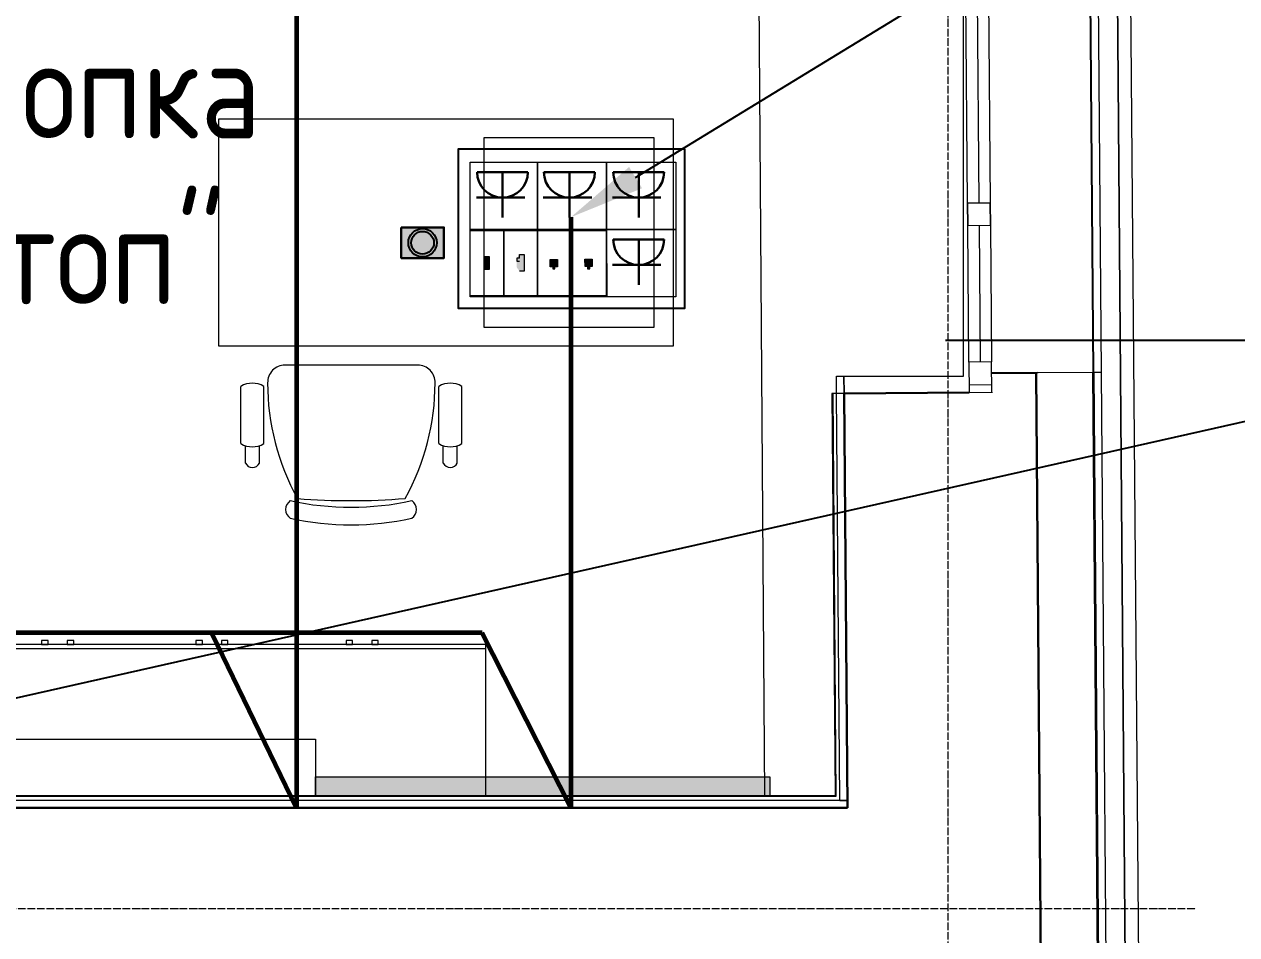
# Model space of a CAD drawing. Header units: millimetres. Extents: x -32 to 417638015, y -35 to 175284279.
# Drawn here: x 1348517 to 1351719, y 72029 to 74433 of the extents above; entities that cross this region are included whole.
import ezdxf
from ezdxf import colors
from ezdxf.entities.mleader import LeaderData, LeaderLine
from ezdxf.math import Vec2, Vec3

# ---------------------------------------------------------------- set-up
doc = ezdxf.new("R2010")
doc.units = ezdxf.units.MM
doc.linetypes.add('ADSK_Линия сетки', pattern=[25, 20, -2.5, 0, -2.5])
for name, color, linetype, lineweight in [('_ Окна', 7, 'Continuous', 9), ('_ЭМ_В полу', 26, 'Кабель в трубе', 60), ('_ЭМ_гофра', 5, 'Continuous', 60), ('_ЭМ_Розетки комп', 1, 'Continuous', 30), ('Окна', 7, 'Continuous', 9), ('Оси', 253, 'Continuous', 9), ('Перекрытие', 7, 'Continuous', 18), ('Стены внутренние', 7, 'Continuous', 18), ('Стены наружные', 7, 'Continuous', 18), ('Стены несущие', 7, 'Continuous', 30), ('Стены отделка', 7, 'Continuous', 30), ('Стены штриховка', 7, 'Continuous', 9), ('ТХ', 5, 'Continuous', 0), ('ТХ_Задание ЭОМ_СС', 6, 'Continuous', 0), ('ШТРИХОВКА', 252, 'Continuous', 15), ('Электро', 250, 'Continuous', 25), ('ЭОМ_Кабель для СУП', 150, 'Continuous', 9)]:
    doc.layers.add(name, color=color, linetype=linetype, lineweight=lineweight)
for name, color, linetype in [('_ЭМ_Надписи', 7, 'Continuous'), ('PDF _СС_розетки', 7, 'Continuous'), ('ВНУТРЯНКА', 1, 'Continuous')]:
    doc.layers.add(name, color=color, linetype=linetype)
doc.layers.add('PDF _ЭОМ _розетки', color=7, linetype='Continuous', true_color=0xeb0000)
doc.styles.add('ELine', font='txt.shx')
doc.styles.add('GOST Common', font='GOST_Common.ttf', dxfattribs={"width": 0.9, "height": 350})
doc.styles.add('ЭОМ', font='isocpeur.ttf', dxfattribs={"width": 0.85, "height": 250})
doc.linetypes.add('TRAY', pattern='A,12.119257,["_",ELine,S=4.5,R=90,X=0,Y=-1.555839],0.750382,["_",ELine,S=4.5,R=0,X=0,Y=-0.805849],1.314849,["_",ELine,S=4.5,R=0,X=0,Y=-0.805849],2.250029,["_",ELine,S=4.5,R=90,X=0,Y=-1.555839],13.565483', length=30)
doc.linetypes.add('Кабель в трубе', pattern='A,8,[133,ltypeshp.shx,S=1,R=0,X=10,Y=1.3],-3,[130,ltypeshp.shx,S=1.5,R=-45,X=-1.5,Y=0],8', length=19)

# ---------------------------------------------------------------- blocks, each defined once
blk = doc.blocks.new('_ЭМ_ТХ2_4 Этаж')
at = {"lineweight": 0}
h = blk.add_hatch(color=8, dxfattribs=at)
h.dxf.hatch_style = 1
h.paths.add_polyline_path([(60094.3, 20632.6), (60094.3, 20682.6), (61294.3, 20682.6), (61294.3, 20632.6)])
at = {"color": 8, "linetype": 'Continuous'}
for p, q in [((60364.3, 21769.8), (60014.2, 21769.8)), ((59897.6, 21562.4), (59897.6, 21713.6)), ((59957.9, 21562.4), (59957.9, 21713.6)), ((60420.6, 21562.4), (60420.6, 21713.6)), ((60480.8, 21562.4), (60480.8, 21713.6)), ((59909.6, 21511), (59909.7, 21556.6)), ((59946.4, 21511.1), (59946.4, 21556.8)), ((60432.1, 21511.1), (60432.1, 21556.8)), ((60468.8, 21511), (60468.8, 21556.6)), ((60544.3, 21020.5), (59094.3, 21020.5))]:
    blk.add_line(p, q, dxfattribs=at)
for points in [[(59371.4, 21032.6), (59388.8, 21032.6), (59388.8, 21042.8), (59371.4, 21042.8)], [(59439.1, 21032.6), (59456.5, 21032.6), (59456.5, 21042.8), (59439.1, 21042.8)], [(59778.4, 21032.6), (59795.8, 21032.6), (59795.8, 21042.8), (59778.4, 21042.8)], [(59846.1, 21032.6), (59863.5, 21032.6), (59863.5, 21042.8), (59846.1, 21042.8)], [(60175.3, 21032.6), (60192.7, 21032.6), (60192.7, 21042.8), (60175.3, 21042.8)], [(60243, 21032.6), (60260.4, 21032.6), (60260.4, 21042.8), (60243, 21042.8)], [(60544.3, 20632.6), (60544.3, 21032.6), (59094.3, 21032.6), (59094.3, 20632.6)]]:
    blk.add_lwpolyline(points, close=True, dxfattribs=at)
at = {"color": 8, "linetype": 'Continuous', "lineweight": 5}
blk.add_lwpolyline([(58094.3, 20782.6), (60094.3, 20782.6), (60094.3, 20632.6), (58094.3, 20632.6)], close=True, dxfattribs=at)
at = {"color": 8, "lineweight": 0}
blk.add_lwpolyline([(60094.3, 20632.6), (60094.3, 20682.6), (61294.3, 20682.6), (61294.3, 20632.6), (60094.3, 20632.6)], dxfattribs=at)
at = {"color": 8, "linetype": 'Continuous'}
for centre, radius, start, end in [((60013.6, 21724.4), 45.4, 89.2519, 182.1866), ((60364.9, 21724.4), 45.4, 357.8135, 90.7479), ((59927.7, 21663.6), 58.4, 58.951, 121.0488), ((60592.6, 21721.4), 624.5, 179.878, 209.1059), ((59785.8, 21721.4), 624.5, 330.9068, 0.1215), ((60450.7, 21663.6), 58.4, 58.951, 121.0488), ((59927.7, 21612.4), 58.4, 238.951, 301.0488), ((60450.7, 21612.4), 58.4, 238.951, 301.0488), ((59928, 21519.5), 20.2, 204.8955, 335.3354), ((60450.4, 21519.6), 20.2, 204.8955, 335.3354), ((60043.9, 21388.7), 28.1, 124.2901, 235.7096), ((60188.5, 22142), 747.5, 257.602, 282.3978), ((60188.5, 23173.8), 1761.9, 265.3938, 274.6546), ((60333.2, 21388.7), 28.1, 304.2915, 55.7083), ((60188.5, 22095.5), 747.5, 257.602, 282.3978)]:
    blk.add_arc(centre, radius, start, end, dxfattribs=at)
at = {"layer": 'ТХ', "color": 8}
for points in [[(59839.2, 22419.8), (61039.2, 22419.8), (61039.2, 21819.8), (59839.2, 21819.8)], [(60539.2, 21869.8), (60989.2, 21869.8), (60989.2, 22369.8), (60539.2, 22369.8)]]:
    blk.add_lwpolyline(points, close=True, dxfattribs=at)
blk = doc.blocks.new('План 4 этажа')
at = {"layer": '_ Окна', "color": 8}
for p, q in [((55931.938, 23176.862), (55937.923, 22436.886)), ((55938.408, 22376.888), (55941.319, 22016.9)), ((55911.806, 21956.659), (55971.804, 21957.144))]:
    blk.add_line(p, q, dxfattribs=at)
at = {"layer": '_ Окна', "color": 8, "lineweight": 18}
for p, q in [((55907.924, 22436.643), (55967.922, 22437.128)), ((55908.409, 22376.645), (55907.924, 22436.643)), ((55967.922, 22437.128), (55968.407, 22377.13)), ((55968.407, 22377.13), (55908.409, 22376.645)), ((55971.318, 22017.142), (55911.32, 22016.657)), ((55911.32, 22016.657), (55911.967, 21936.66)), ((55971.965, 21937.145), (55971.318, 22017.142)), ((55911.967, 21936.66), (55971.965, 21937.145))]:
    blk.add_line(p, q, dxfattribs=at)
at = {"layer": 'Окна', "color": 8}
for p, q in [((55907.924, 22436.643), (55901.939, 23176.619)), ((55961.937, 23177.104), (55967.922, 22437.128)), ((55907.924, 22436.643), (55908.409, 22376.645)), ((55968.407, 22377.13), (55967.922, 22437.128)), ((55911.32, 22016.657), (55908.409, 22376.645)), ((55968.407, 22377.13), (55971.318, 22017.142)), ((55911.32, 22016.657), (55911.967, 21936.66)), ((55971.965, 21937.145), (55971.318, 22017.142)), ((55911.967, 21936.66), (55971.965, 21937.145))]:
    blk.add_line(p, q, dxfattribs=at)
at = {"layer": 'Оси', "color": 8, "linetype": 'ADSK_Линия сетки'}
for p, q in [((55856.505, -3353.101), (55856.505, 43685.833)), ((-10052.178, 20574.489), (56511.792, 20574.489))]:
    blk.add_line(p, q, dxfattribs=at)
at = {"layer": 'Перекрытие', "color": 8}
for p, q in [((55314.965, 28657.725), (55371.766, 20871.399)), ((55897.25, 21979.474), (55897.25, 23672.772)), ((55561.979, 21933.829), (55561.61, 21979.474)), ((55561.61, 21979.474), (55897.25, 21979.474))]:
    blk.add_line(p, q, dxfattribs=at)
at = {"layer": 'Стены внутренние', "color": 8}
for p, q in [((55581.978, 21933.991), (55581.61, 21979.474)), ((55581.61, 21979.474), (55581.978, 21933.991))]:
    blk.add_line(p, q, dxfattribs=at)
at = {"layer": 'Стены наружные', "color": 8}
for p, q in [((56221.048, 33179.871), (56350.299, 17198.677)), ((56350.391, 17198.678), (56221.408, 33179.873)), ((56256.408, 33180.031), (56385.389, 17199.086)), ((56225.714, 23629.252), (56238.977, 21989.306)), ((56241.552, 21989.327), (56228.289, 23629.273)), ((56261.551, 21989.489), (56248.287, 23629.435))]:
    blk.add_line(p, q, dxfattribs=at)
at = {"layer": 'Стены несущие', "color": 8}
for p, q in [((56091.557, 21988.114), (55971.561, 21987.143)), ((56088.99, 21987.093), (56091.565, 21987.114)), ((56088.99, 21987.093), (56088.99, 21987.093)), ((56088.99, 21987.093), (56107.947, 19643.167)), ((56091.565, 21987.114), (56091.557, 21988.114)), ((55911.967, 21936.66), (55581.978, 21933.991)), ((55581.978, 21933.991), (55590.83, 20839.474)), ((55971.973, 21936.145), (55971.965, 21937.145)), ((55590.83, 20839.474), (49627.127, 20839.474))]:
    blk.add_line(p, q, dxfattribs=at)
at = {"layer": 'Стены отделка', "color": 8, "lineweight": 9}
for p, q in [((56088.982, 21988.093), (56088.99, 21987.093)), ((56238.977, 21989.306), (56091.557, 21988.114)), ((56257.943, 19644.381), (56238.977, 21989.306)), ((56261.551, 21989.489), (56241.552, 21989.327)), ((56241.552, 21989.327), (56260.517, 19644.401)), ((56280.517, 19644.563), (56261.551, 21989.489)), ((55581.978, 21933.991), (55549.979, 21933.732)), ((55549.979, 21933.732), (55558.57, 20871.474)), ((55570.67, 20859.209), (55561.979, 21933.829)), ((55590.669, 20859.371), (55581.986, 21932.991)), ((55590.83, 20859.474), (49644.268, 20859.474)), ((55558.57, 20871.474), (50604.869, 20871.474)), ((55570.67, 20859.209), (55590.669, 20859.371)), ((55590.83, 20839.474), (55590.83, 20859.474))]:
    blk.add_line(p, q, dxfattribs=at)
at = {"layer": 'Стены штриховка', "color": 8}
for p, q in [((55551.979, 21933.748), (55560.587, 20869.474)), ((55560.587, 20869.474), (50602.869, 20869.474))]:
    blk.add_line(p, q, dxfattribs=at)
blk = doc.blocks.new('*U504')
at = {"transparency": 33554559}
h = blk.add_hatch(color=7, dxfattribs=at)
h.dxf.hatch_style = 1
h.paths.add_polyline_path([(37.5, -27), (37.5, 27), (-37.5, 27), (-37.5, -27)])
at = {"transparency": 33554687}
h = blk.add_hatch(color=250, dxfattribs=at)
h.dxf.hatch_style = 1
h.paths.add_polyline_path([(-25, 0, 1), (25, 0, 1)])
h.paths.add_polyline_path([(20, 0, -1), (-20, 0, -1)], flags=16)
h = blk.add_hatch(color=1, dxfattribs=at)
h.dxf.hatch_style = 1
h.paths.add_polyline_path([(-20, 0, 1), (20, 0, 1)])
at = {"color": 0, "linetype": 'ByBlock'}
blk.add_lwpolyline([(-37.5, 27), (37.5, 27), (37.5, -27), (-37.5, -27)], close=True, dxfattribs=at)
at = {"linetype": 'ByBlock', "lineweight": 25}
for radius in [25, 20]:
    blk.add_circle((0, 0), radius, dxfattribs=at)
at = {"insert": (-937, 358.5), "char_height": 175, "attachment_point": 1, "style": 'GOST Common'}
blk.add_mtext_dynamic_manual_height_columns('Кнопка\\P"Стоп"', width=85.894, gutter_width=12.5, heights=[0], dxfattribs=at)
blk = doc.blocks.new('розетк для люка')
at = {"layer": 'ВНУТРЯНКА', "color": 5, "lineweight": 30, "ltscale": 100, "transparency": 33554687}
blk.add_line((-67.1, -58.8), (-67.1, 69), dxfattribs=at)
at = {"layer": 'Электро', "color": 5, "lineweight": 30, "transparency": 33554687}
for p, q in [((0, 67.3), (0, -67.3)), ((0, 0), (-120.1, 0))]:
    blk.add_line(p, q, dxfattribs=at)
blk.add_ellipse((0.1, 0), major_axis=(47.6, 47.6), ratio=1, start_param=0.787621, end_param=3.924768, dxfattribs=at)
blk = doc.blocks.new('Люк на 6 мест')
h = blk.add_hatch(color=256)
h.dxf.hatch_style = 1
h.paths.add_polyline_path([(-284.6, 515.7), (-284.6, 526.8), (-319.2, 527), (-319.2, 515.9)])
h = blk.add_hatch(color=256)
h.dxf.hatch_style = 1
h.paths.add_polyline_path([(-323.7, 435.1), (-323.7, 435.1), (-313, 442.8), (-289.1, 442.7), (-279.4, 435), (-279.4, 435), (-279.3, 422.8), (-323.6, 422.8)])
h = blk.add_hatch(color=256)
h.dxf.hatch_style = 1
h.paths.add_polyline_path([(-311.7, 334.8), (-311.7, 341.7), (-317.2, 341.7), (-317.3, 347.2), (-311.8, 347.2), (-311.8, 354.1), (-292.5, 354.1), (-292.5, 334.9)])
h = blk.add_hatch(color=256)
h.dxf.hatch_style = 1
h.paths.add_polyline_path([(-311.3, 243.2), (-311.3, 250.1), (-316.8, 250.1), (-316.8, 255.6), (-311.3, 255.6), (-311.3, 262.4), (-292, 262.5), (-292, 243.2)])
for p, q in [((-323.6, 422.8), (-323.7, 435.1)), ((-323.7, 435.1), (-323.7, 435.1)), ((-279.3, 422.8), (-323.6, 422.8)), ((-289.1, 442.7), (-296.8, 442.7)), ((-296.8, 442.7), (-296.8, 435)), ((-289.1, 435), (-289.1, 442.7)), ((-289.1, 435), (-279.4, 435)), ((-279.4, 435), (-279.3, 422.8))]:
    blk.add_line(p, q)
for points in [[(-215.5, 477.1), (-388.3, 476.8), (-388.3, 565.7), (-215.5, 566)], [(-284.6, 526.8), (-284.6, 515.7), (-319.2, 515.9), (-319.2, 527)], [(-215.5, 388.2), (-388.3, 387.9), (-388.3, 476.8), (-215.5, 477.1)], [(-215.5, 299.3), (-388.3, 299), (-388.3, 387.9), (-215.5, 388.2)], [(-215.8, 205.5), (-388.7, 205.1), (-388.3, 299), (-215.5, 299.3)]]:
    blk.add_lwpolyline(points, close=True)
for points in [[(-311.8, 347.2), (-311.8, 354.1), (-292.5, 354.1)], [(-292.5, 354.1), (-292.5, 334.9), (-311.7, 334.8), (-311.7, 341.7)], [(-311.8, 347.2), (-317.3, 347.2), (-317.2, 341.7), (-311.7, 341.7)], [(-292, 262.5), (-292, 243.2), (-311.3, 243.2), (-311.3, 250.1)], [(-311.3, 255.6), (-311.3, 262.4), (-292, 262.5)], [(-311.3, 255.6), (-316.8, 255.6), (-316.8, 250.1), (-311.3, 250.1)]]:
    blk.add_lwpolyline(points)
at = {"layer": 'PDF _СС_розетки', "linetype": 'Continuous', "lineweight": 20, "transparency": 33554687}
for points in [[(-391.2, 566), (-213.4, 566), (-213.4, 388.2), (-391.2, 388.2)], [(-391.2, 388.2), (-213.4, 388.2), (-213.4, 205.3), (-391.2, 205.3)], [(-391.2, 388.2), (-213.4, 388.2), (-213.4, 205.3), (-391.2, 205.3)], [(-391.2, 205.3), (-213.4, 205.3), (-213.4, 22.4), (-391.2, 22.4)]]:
    blk.add_lwpolyline(points, close=True, dxfattribs=at)
at = {"layer": 'PDF _ЭОМ _розетки', "color": 3, "linetype": 'Continuous', "lineweight": 25, "transparency": 33554687}
blk.add_lwpolyline([(0, 0), (-421.6, 0), (-421.6, 596.5), (0, 596.5)], close=True, dxfattribs=at)
at = {"layer": 'PDF _ЭОМ _розетки', "color": 7, "linetype": 'Continuous', "lineweight": 20, "transparency": 33554687}
for points in [[(-35.6, 388.2), (-213.4, 388.2), (-213.4, 566), (-35.6, 566)], [(-35.6, 205.3), (-213.4, 205.3), (-213.4, 388.2), (-35.6, 388.2)], [(-35.6, 22.4), (-213.4, 22.4), (-213.4, 205.3), (-35.6, 205.3)]]:
    blk.add_lwpolyline(points, close=True, dxfattribs=at)
at = {"layer": 'ВНУТРЯНКА', "color": 5, "lineweight": 30, "ltscale": 100, "transparency": 33554687}
for p, q in [((-129, 244.7), (-129, 372.6)), ((-128.8, 244.7), (-128.8, 372.6)), ((-306.8, 61.8), (-306.8, 189.7)), ((-306.6, 61.8), (-306.6, 189.7)), ((-128.8, 61.8), (-128.8, 189.7))]:
    blk.add_line(p, q, dxfattribs=at)
at = {"layer": 'ВНУТРЯНКА', "color": 1, "lineweight": 30, "ltscale": 100, "transparency": 33554687}
blk.add_line((-129, 61.8), (-129, 189.7), dxfattribs=at)
at = {"layer": 'Электро', "color": 5, "lineweight": 30, "transparency": 33554687}
for p, q in [((-61.9, 370.8), (-61.9, 236.3)), ((-61.7, 370.8), (-61.7, 236.3)), ((-61.9, 303.6), (-181.9, 303.6)), ((-61.7, 303.6), (-181.8, 303.6)), ((-239.5, 188), (-239.5, 53.4)), ((-61.7, 188), (-61.7, 53.4)), ((-239.7, 120.7), (-359.7, 120.7)), ((-239.5, 120.7), (-359.6, 120.7)), ((-61.7, 120.7), (-181.8, 120.7))]:
    blk.add_line(p, q, dxfattribs=at)
at = {"layer": 'Электро', "color": 1, "lineweight": 30, "transparency": 33554687}
for p, q in [((-239.7, 188), (-239.7, 53.4)), ((-61.9, 188), (-61.9, 53.4)), ((-61.9, 120.7), (-181.9, 120.7))]:
    blk.add_line(p, q, dxfattribs=at)
at = {"layer": 'Электро', "color": 5, "lineweight": 30, "transparency": 33554687}
for centre in [(-61.7, 303.6), (-61.6, 303.6), (-239.5, 120.7), (-239.4, 120.7), (-61.6, 120.7)]:
    blk.add_ellipse(centre, major_axis=(47.6, 47.6), ratio=1, start_param=0.787621, end_param=3.924768, dxfattribs=at)
at = {"layer": 'Электро', "color": 1, "lineweight": 30, "transparency": 33554687}
blk.add_ellipse((-61.7, 120.7), major_axis=(47.6, 47.6), ratio=1, start_param=0.787621, end_param=3.924768, dxfattribs=at)
at = {"color": 5, "linetype": 'TRAY', "lineweight": 53, "transparency": 33554687}
blk.add_blockref('розетк для люка', (-61.9, 480.3), dxfattribs=at)

msp = doc.modelspace()

# ---------------------------------------------------------------- linework, layer by layer
at = {"layer": '_ЭМ_В полу', "ltscale": 25}
msp.add_lwpolyline([(1349236.1, 78942.8), (1349236.1, 72363.8)], dxfattribs=at)
at = {"layer": '_ЭМ_В полу', "ltscale": 25, "elevation": -64.3}
msp.add_lwpolyline([(1349961, 73923.5), (1349961, 72363.8)], dxfattribs=at)
at = {"layer": '_ЭМ_гофра', "linetype": 'ByBlock'}
for points in [[(1349726.1, 72826.3), (1346134.7, 72826.3), (1346134.7, 75460.3), (1344801.8, 75460.3), (1344801.8, 79024.5), (1344699.1, 79118.2)], [(1349236.1, 72363.8), (1349013.9, 72823.5)]]:
    msp.add_lwpolyline(points, dxfattribs=at)
at = {"layer": '_ЭМ_гофра', "linetype": 'ByBlock', "elevation": -64.3}
msp.add_lwpolyline([(1349961, 72365.5), (1349726.1, 72826.3)], dxfattribs=at)

# ---------------------------------------------------------------- block references
at = {"layer": '_ЭМ_Розетки комп', "xscale": 1.5, "yscale": 1.5, "zscale": 1.5}
msp.add_blockref('*U504', (1349569.1, 73855.9), dxfattribs=at)
at = {"layer": 'ТХ_Задание ЭОМ_СС', "lineweight": 50}
msp.add_blockref('_ЭМ_ТХ2_4 Этаж', (1289191.8, 51763.2), dxfattribs=at)
at = {"layer": 'ШТРИХОВКА'}
msp.add_blockref('План 4 этажа', (1295100.3, 51524.3), dxfattribs=at)
at = {"layer": 'ЭОМ_Кабель для СУП', "color": 217, "linetype": 'ByBlock', "lineweight": 40, "true_color": 0x93278f, "transparency": 33554687, "rotation": 90}
msp.add_blockref('Люк на 6 мест', (1350260.5, 74104.2), dxfattribs=at)

# ---------------------------------------------------------------- leaders
at = {"layer": '_ЭМ_Надписи', "color": 7, "ltscale": 5}
ml = msp.add_multileader_mtext('Standard', dxfattribs=at)
ml.set_content('{\\fGOST Common|b0|i0|c0|p34;\\W0.9;\\C256;4\\fGOST Common|b0|i0|c204|p34;ЩРС\\fGOST Common|b0|i0|c0|p34;-2\\fISOCPEUR|b0|i0|c204|p34;\\W0.85; Гр.6\\P\\W1;\\C0;Раб.место учителя, ноутбук}', color=1, style='ЭОМ')
ml.set_leader_properties()
ml.build(insert=Vec2(0, 0))
ml.multileader.update_dxf_attribs({"text_left_attachment_type": 6, "text_right_attachment_type": 6, "dogleg_length": 0, "arrow_head_size": 200})
ctx = ml.context
ctx.base_point, ctx.char_height, ctx.arrow_head_size, ctx.landing_gap_size, ctx.plane_origin = Vec3(1352857.1, 75695.3, -64.3), 250, 200, 0, Vec3(1337942, 84954.1, -64.3)
ctx.left_attachment, ctx.right_attachment = 6, 6
notes = []
notes.append((ctx, [(0, (1, 1, 0), (1352857.1, 75695.3, -64.3), (1, 0), 0, [(0, [(1349961, 73923.5, -64.3)], 0, [])])]))
ctx.mtext.insert, ctx.mtext.width, ctx.mtext.defined_height, ctx.mtext.flow_direction = Vec3(1352857.1, 76020.3, -64.3), 2073.809, 545.6, 5
ml = msp.add_multileader_mtext('Standard', dxfattribs=at)
ml.set_content('{\\fGOST Common|b0|i0|c204|p34;\\W0.9;\\C256;4ЩРС-2\\fISOCPEUR|b0|i0|c204|p34;\\W0.85; Гр.6\\Ph=2.0м\\P\\W1;\\C0;Итер. у-во}', color=1, style='ЭОМ')
ml.set_leader_properties()
ml.build(insert=Vec2(0, 0))
ml.multileader.update_dxf_attribs({"text_left_attachment_type": 6, "text_right_attachment_type": 6, "dogleg_length": 0, "arrow_head_size": 200})
ctx = ml.context
ctx.base_point, ctx.char_height, ctx.arrow_head_size, ctx.landing_gap_size, ctx.plane_origin = Vec3(1352688.3, 73598), 250, 200, 0, Vec3(1344474, 78315.5)
ctx.left_attachment, ctx.right_attachment = 6, 6
notes.append((ctx, [(0, (1, 1, 0), (1352688.3, 73598), (1, 0), 0, [(0, [(1348286.1, 72606.7)], 0, [])])]))
ctx.mtext.insert, ctx.mtext.width, ctx.mtext.defined_height, ctx.mtext.flow_direction = Vec3(1352688.3, 73923), 2879.263, 1412.5, 5
for ctx, leaders in notes:
    for number, flags, end, landing, length, lines in leaders:
        leader = LeaderData()
        leader.index, (leader.has_last_leader_line, leader.has_dogleg_vector, leader.attachment_direction) = number, flags
        leader.last_leader_point, leader.dogleg_vector, leader.dogleg_length = Vec3(end), Vec3(landing), length
        for number, points, colour, breaks in lines:
            line = LeaderLine()
            line.index, line.vertices, line.color, line.breaks = number, Vec3.list(points), colors.encode_raw_color(colour), breaks
            leader.lines.append(line)
        ctx.leaders.append(leader)

doc.saveas('drawing.dxf')
